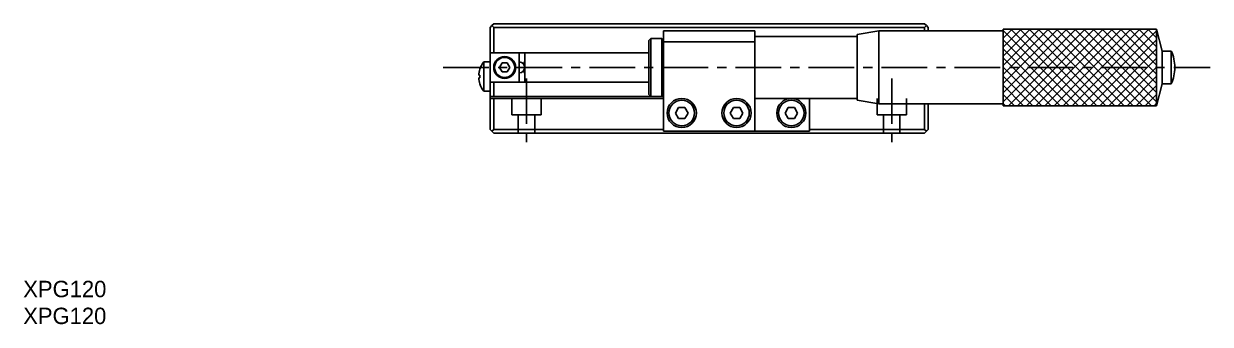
# Model space of a CAD drawing. Extents: x -231 to 383, y -28 to 309.
# Drawn here: x -231.4 to 93.5, y -27.9 to 54.6 of the extents above; entities that cross this region are included whole.
import ezdxf

# ---------------------------------------------------------------- set-up
doc = ezdxf.new("R2010")
doc.units = 0
doc.header["$LTSCALE"] = 10
doc.linetypes.add('CENTER', pattern=[2, 1.25, -0.25, 0.25, -0.25])
doc.linetypes.add('DASHED', pattern=[3.5, 2, -1.5])
doc.layers.get('0').update_dxf_attribs({"linetype": 'CONTINUOUS'})
doc.layers.add('CENTER', color=1, linetype='CENTER')
doc.styles.get("Standard").update_dxf_attribs({"font": 'FGP教科書体NT-M'})

msp = doc.modelspace()

# ---------------------------------------------------------------- linework, layer by layer
at = {"color": 7, "linetype": 'CONTINUOUS'}
for p, q in [((-103.239246, 54.079485), (-103.739246, 53.579485)), ((-103.739246, 46.579485), (-103.739246, 53.579485)), ((-102.739246, 54.579485), (-103.239246, 54.079485)), ((-102.739246, 53.579485), (-103.239246, 54.079485)), ((-102.739246, 54.579485), (15.260754, 54.579485)), ((-102.739246, 53.579485), (-102.739246, 46.579485)), ((15.260754, 53.579485), (-102.739246, 53.579485)), ((-56.239246, 49.579485), (-56.239246, 52.579485)), ((-56.239246, 52.579485), (-31.239246, 52.579485)), ((-31.239246, 52.579485), (-31.239246, 49.579485)), ((2.760754, 52.579485), (-3.239246, 51.579485)), ((2.760754, 42.579485), (2.760754, 52.579485)), ((36.760754, 52.579485), (2.760754, 52.579485)), ((15.260754, 54.579485), (15.760754, 54.079485)), ((15.760754, 54.079485), (15.260754, 53.579485)), ((15.260754, 52.579485), (15.260754, 53.579485)), ((16.260754, 53.579485), (15.760754, 54.079485)), ((16.260754, 53.579485), (16.260754, 52.579485)), ((36.760754, 53.079485), (36.760754, 32.079485)), ((78.760754, 53.079485), (36.760754, 53.079485)), ((78.760754, 32.079485), (78.760754, 53.079485)), ((80.260754, 47.079485), (78.760754, 53.079485)), ((-59.739246, 50.516738), (-60.239246, 50.012519)), ((-60.239246, 35.14645), (-60.239246, 50.012519)), ((-59.739246, 50.516738), (-59.739246, 34.642231)), ((-56.739246, 50.516738), (-59.739246, 50.516738)), ((-56.739246, 34.642231), (-56.739246, 50.516738)), ((-56.239246, 50.012519), (-56.739246, 50.516738)), ((-31.239246, 49.579485), (-56.239246, 49.579485)), ((-56.239246, 25.079485), (-56.239246, 49.579485)), ((-3.239246, 51.079485), (-31.239246, 51.079485)), ((-31.239246, 25.079485), (-31.239246, 49.579485)), ((-3.239246, 42.579485), (-3.239246, 51.579485)), ((-103.739246, 46.579485), (-95.739246, 46.579485)), ((-103.739246, 46.579485), (-103.739246, 41.729485)), ((-95.739246, 38.579485), (-95.739246, 46.579485)), ((-95.739246, 46.579485), (-94.239246, 46.579485)), ((-94.239246, 38.579485), (-94.239246, 46.579485)), ((-60.239246, 46.579485), (-94.239246, 46.579485)), ((80.260754, 38.079485), (80.260754, 47.079485)), ((82.760754, 47.079485), (80.260754, 47.079485)), ((82.760754, 47.079485), (82.760754, 42.579485)), ((-105.462722, 36.079485), (-105.462722, 44.079485)), ((-103.739246, 44.079485), (-105.462722, 44.079485)), ((-103.739246, 44.079485), (-105.462722, 44.079485)), ((-101.182622, 42.579485), (-100.460934, 43.829485)), ((-100.460934, 43.829485), (-101.182622, 42.579485)), ((-100.460934, 41.329485), (-101.182622, 42.579485)), ((-100.460934, 43.829485), (-99.017558, 43.829485)), ((-99.017558, 43.829485), (-100.460934, 43.829485)), ((-99.017558, 43.829485), (-98.295871, 42.579485)), ((-98.295871, 42.579485), (-99.017558, 43.829485)), ((-98.295871, 42.579485), (-99.017558, 41.329485)), ((-3.239246, 33.579485), (-3.239246, 42.579485)), ((2.760754, 32.579485), (2.760754, 42.579485)), ((82.760754, 42.579485), (82.760754, 38.079485)), ((-106.819277, 40.439485), (-106.501829, 40.439485)), ((-106.501829, 39.719485), (-106.819277, 39.719485)), ((-106.510878, 42.119329), (-106.501829, 42.114915)), ((-106.501829, 40.439485), (-106.501829, 39.719485)), ((-103.739246, 41.729485), (-103.739246, 38.579485)), ((-99.017558, 41.329485), (-100.460934, 41.329485)), ((-106.501829, 38.044054), (-106.510878, 38.03964)), ((-105.462722, 36.079485), (-103.739246, 36.079485)), ((-105.462722, 36.079485), (-103.739246, 36.079485)), ((-103.739246, 38.429485), (-103.739246, 38.579485)), ((-103.739246, 38.579485), (-95.739246, 38.579485)), ((-103.739246, 34.579485), (-103.739246, 38.429485)), ((-102.739246, 38.579485), (-102.739246, 34.579485)), ((-94.239246, 38.579485), (-95.739246, 38.579485)), ((-94.239246, 38.579485), (-60.239246, 38.579485)), ((78.760754, 32.079485), (80.260754, 38.079485)), ((80.260754, 38.079485), (82.760754, 38.079485)), ((-103.739246, 34.079485), (-103.739246, 34.579485)), ((-102.739246, 34.579485), (-103.739246, 34.579485)), ((-103.739246, 25.579485), (-103.739246, 34.079485)), ((-103.739246, 34.079485), (-102.739246, 34.079485)), ((-102.739246, 34.579485), (-56.239246, 34.579485)), ((-102.739246, 34.079485), (-102.739246, 25.579485)), ((-56.239246, 34.079485), (-102.739246, 34.079485)), ((-60.239246, 35.14645), (-59.739246, 34.642231)), ((-59.739246, 34.642231), (-56.739246, 34.642231)), ((-56.739246, 34.642231), (-56.239246, 35.14645)), ((-31.239246, 34.079485), (-3.239246, 34.079485)), ((-16.239246, 34.079485), (-16.239246, 25.079485)), ((-3.239246, 33.579485), (2.760754, 32.579485)), ((2.760754, 32.579485), (36.760754, 32.579485)), ((15.260754, 25.579485), (15.260754, 32.579485)), ((16.260754, 32.579485), (16.260754, 25.579485)), ((-52.971297, 30.079485), (-52.105272, 31.579485)), ((-52.105272, 31.579485), (-52.971297, 30.079485)), ((-52.105272, 28.579485), (-52.971297, 30.079485)), ((-52.105272, 31.579485), (-50.373221, 31.579485)), ((-50.373221, 31.579485), (-52.105272, 31.579485)), ((-50.373221, 31.579485), (-49.507195, 30.079485)), ((-49.507195, 30.079485), (-50.373221, 31.579485)), ((-49.507195, 30.079485), (-50.373221, 28.579485)), ((-37.971297, 30.079485), (-37.105272, 31.579485)), ((-37.105272, 31.579485), (-37.971297, 30.079485)), ((-37.105272, 28.579485), (-37.971297, 30.079485)), ((-37.105272, 31.579485), (-35.373221, 31.579485)), ((-35.373221, 31.579485), (-37.105272, 31.579485)), ((-35.373221, 31.579485), (-34.507195, 30.079485)), ((-34.507195, 30.079485), (-35.373221, 31.579485)), ((-34.507195, 30.079485), (-35.373221, 28.579485)), ((-22.971297, 30.079485), (-22.105272, 31.579485)), ((-22.105272, 31.579485), (-22.971297, 30.079485)), ((-22.105272, 28.579485), (-22.971297, 30.079485)), ((-22.105272, 31.579485), (-20.373221, 31.579485)), ((-20.373221, 31.579485), (-22.105272, 31.579485)), ((-20.373221, 31.579485), (-19.507195, 30.079485)), ((-19.507195, 30.079485), (-20.373221, 31.579485)), ((-19.507195, 30.079485), (-20.373221, 28.579485)), ((36.760754, 32.079485), (78.760754, 32.079485)), ((-50.373221, 28.579485), (-52.105272, 28.579485)), ((-35.373221, 28.579485), (-37.105272, 28.579485)), ((-20.373221, 28.579485), (-22.105272, 28.579485)), ((-103.239246, 25.079485), (-103.739246, 25.579485)), ((-102.739246, 25.579485), (-103.239246, 25.079485)), ((-103.239246, 25.079485), (-102.739246, 24.579485)), ((-102.739246, 25.579485), (-56.239246, 25.579485)), ((15.260754, 24.579485), (-102.739246, 24.579485)), ((-56.239246, 25.079485), (-31.239246, 25.079485)), ((-31.239246, 25.079485), (-16.239246, 25.079485)), ((-16.239246, 25.579485), (15.260754, 25.579485)), ((15.760754, 25.079485), (15.260754, 25.579485)), ((15.760754, 25.079485), (15.260754, 24.579485)), ((16.260754, 25.579485), (15.760754, 25.079485))]:
    msp.add_line(p, q, dxfattribs=at)
at = {"color": 3, "linetype": 'CONTINUOUS'}
for p, q in [((36.760754, 50.652008), (39.188231, 53.079485)), ((36.760754, 48.152008), (41.688231, 53.079485)), ((36.760754, 45.652008), (44.188231, 53.079485)), ((36.760754, 43.152008), (46.688231, 53.079485)), ((36.760754, 40.652008), (49.188231, 53.079485)), ((36.760754, 38.152008), (51.688231, 53.079485)), ((36.760754, 35.652008), (54.188231, 53.079485)), ((36.760754, 33.152008), (56.688231, 53.079485)), ((36.760754, 52.689023), (57.370293, 32.079485)), ((38.188231, 32.079485), (59.188231, 53.079485)), ((38.870293, 53.079485), (59.870293, 32.079485)), ((40.688231, 32.079485), (61.688231, 53.079485)), ((41.370293, 53.079485), (62.370293, 32.079485)), ((43.188231, 32.079485), (64.188231, 53.079485)), ((43.870293, 53.079485), (64.870293, 32.079485)), ((45.688231, 32.079485), (66.688231, 53.079485)), ((46.370293, 53.079485), (67.370293, 32.079485)), ((48.188231, 32.079485), (69.188231, 53.079485)), ((48.870293, 53.079485), (69.870293, 32.079485)), ((50.688231, 32.079485), (71.688231, 53.079485)), ((51.370293, 53.079485), (72.370293, 32.079485)), ((53.188231, 32.079485), (74.188231, 53.079485)), ((53.870293, 53.079485), (74.870293, 32.079485)), ((55.688231, 32.079485), (76.688231, 53.079485)), ((56.370293, 53.079485), (77.370293, 32.079485)), ((58.188231, 32.079485), (78.760754, 52.652008)), ((58.870293, 53.079485), (78.760754, 33.189023)), ((61.370293, 53.079485), (78.760754, 35.689023)), ((63.870293, 53.079485), (78.760754, 38.189023)), ((66.370293, 53.079485), (78.760754, 40.689023)), ((68.870293, 53.079485), (78.760754, 43.189023)), ((71.370293, 53.079485), (78.760754, 45.689023)), ((73.870293, 53.079485), (78.760754, 48.189023)), ((76.370293, 53.079485), (78.760754, 50.689023)), ((36.760754, 50.189023), (54.870293, 32.079485)), ((60.688231, 32.079485), (78.760754, 50.152008)), ((36.760754, 47.689023), (52.370293, 32.079485)), ((63.188231, 32.079485), (78.760754, 47.652008)), ((36.760754, 45.189023), (49.870293, 32.079485)), ((36.760754, 42.689023), (47.370293, 32.079485)), ((65.688231, 32.079485), (78.760754, 45.152008)), ((68.188231, 32.079485), (78.760754, 42.652008)), ((36.760754, 40.189023), (44.870293, 32.079485)), ((70.688231, 32.079485), (78.760754, 40.152008)), ((36.760754, 37.689023), (42.370293, 32.079485)), ((73.188231, 32.079485), (78.760754, 37.652008)), ((36.760754, 35.189023), (39.870293, 32.079485)), ((36.760754, 32.689023), (37.370293, 32.079485)), ((75.688231, 32.079485), (78.760754, 35.152008)), ((78.188231, 32.079485), (78.760754, 32.652008))]:
    msp.add_line(p, q, dxfattribs=at)
at = {"color": 3, "linetype": 'DASHED'}
for p, q in [((-97.739246, 34.079485), (-97.739246, 29.579485)), ((-89.739246, 29.579485), (-89.739246, 34.079485)), ((2.260754, 34.079485), (2.260754, 29.579485)), ((10.260754, 29.579485), (10.260754, 34.079485)), ((-97.739246, 29.579485), (-89.739246, 29.579485)), ((-95.989246, 29.579485), (-95.989246, 24.579485)), ((-91.489246, 24.579485), (-91.489246, 29.579485)), ((2.260754, 29.579485), (10.260754, 29.579485)), ((4.010754, 29.579485), (4.010754, 24.579485)), ((8.510754, 24.579485), (8.510754, 29.579485))]:
    msp.add_line(p, q, dxfattribs=at)
at = {"color": 7, "linetype": 'CONTINUOUS'}
for centre, radius in [((-99.739246, 42.579485), 3), ((-99.739246, 42.579485), 2.75), ((-51.239246, 30.079485), 4), ((-51.239246, 30.079485), 3.5), ((-36.239246, 30.079485), 4), ((-36.239246, 30.079485), 3.5), ((-21.239246, 30.079485), 3.5)]:
    msp.add_circle(centre, radius, dxfattribs=at)
for centre, radius, start, end in [((73.135754, 42.579485), 10.625, 0, 25.057615), ((-100.339246, 40.079485), 6.5, 142.020128, 161.710277), ((-95.739246, 42.579485), 1.5, 0, 90), ((-95.739246, 42.579485), 1.5, 270, 0), ((-91.739246, 42.579485), 3, 146.44269, 161.42665), ((-91.739246, 42.579485), 2.75, 155.380023, 165.638488), ((73.135754, 42.579485), 10.625, 334.942385, 0), ((-100.339246, 40.079485), 6.490023, 161.722202, 176.820185), ((-100.339246, 40.079485), 6.490023, 183.179815, 198.277798), ((-91.739246, 42.579485), 3, 198.57335, 213.55731), ((-91.739246, 42.579485), 2.75, 194.361512, 204.619977), ((-100.339246, 40.079485), 6.5, 198.289723, 217.979872), ((-21.239246, 30.079485), 4, 90, 0), ((-21.239246, 30.079485), 4, 0, 90)]:
    msp.add_arc(centre, radius, start, end, dxfattribs=at)
at = {"layer": 'CENTER', "color": 1, "linetype": 'CENTER'}
for p, q in [((-116.529262, 42.579485), (93.470738, 42.579485)), ((-93.739246, 39.579485), (-93.739246, 19.579485)), ((6.260754, 39.579485), (6.260754, 19.579485))]:
    msp.add_line(p, q, dxfattribs=at)

# ---------------------------------------------------------------- texts
at = {"color": 7}
for p in [(-231.537331, -20.449134), (-231.551316, -27.818455)]:
    msp.add_text('XPG120', height=4.5, dxfattribs=at).set_placement(p)

doc.saveas('drawing.dxf')
